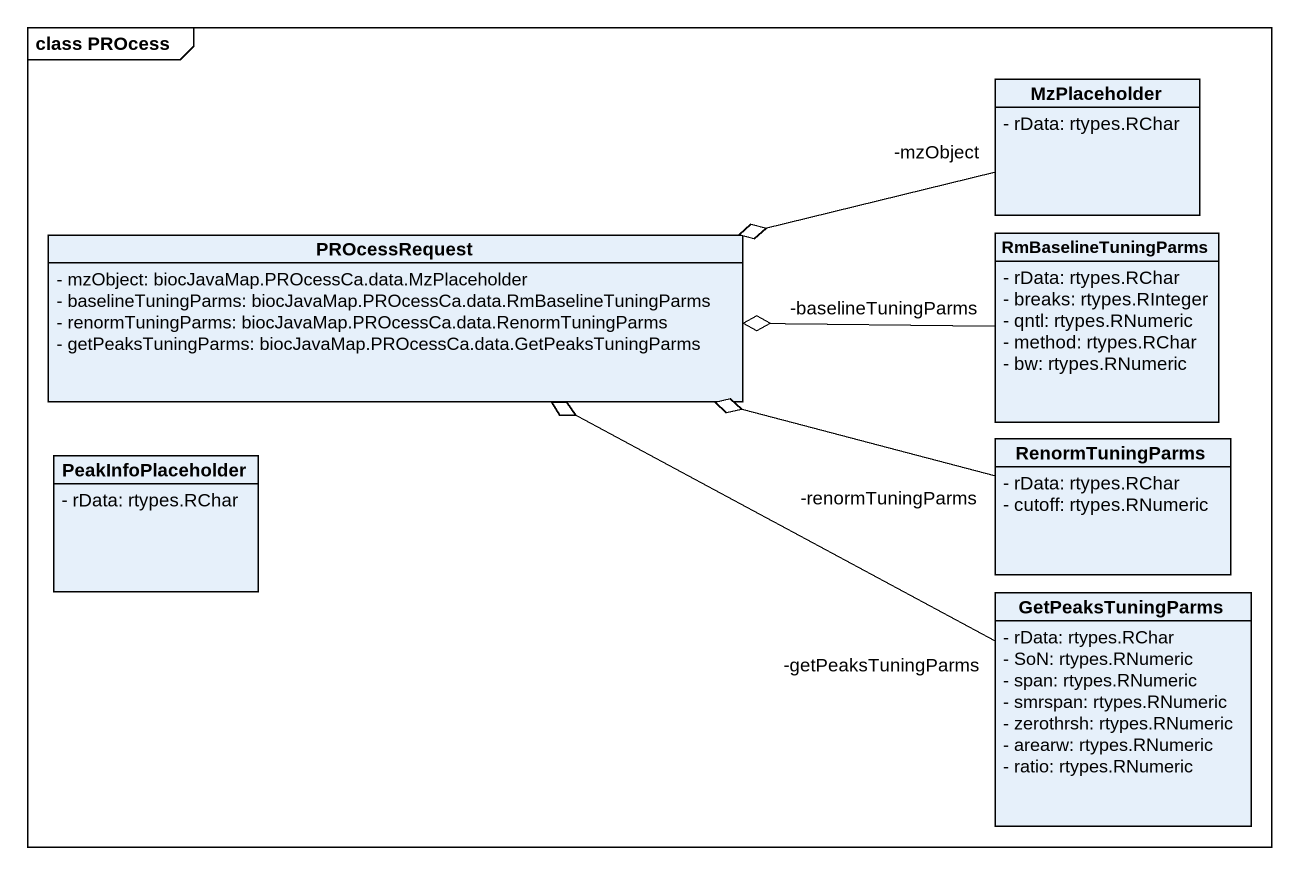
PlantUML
@startuml
mainframe class PROcess
hide circle
hide empty members
skinparam classAttributeIconSize 0
class MzPlaceholder {
  - rData: rtypes.RChar
}
class PROcessRequest {
  - mzObject: biocJavaMap.PROcessCa.data.MzPlaceholder
  - baselineTuningParms: biocJavaMap.PROcessCa.data.RmBaselineTuningParms
  - renormTuningParms: biocJavaMap.PROcessCa.data.RenormTuningParms
  - getPeaksTuningParms: biocJavaMap.PROcessCa.data.GetPeaksTuningParms
}
class RmBaselineTuningParms {
  - rData: rtypes.RChar
  - breaks: rtypes.RInteger
  - qntl: rtypes.RNumeric
  - method: rtypes.RChar
  - bw: rtypes.RNumeric
}
class RenormTuningParms {
  - rData: rtypes.RChar
  - cutoff: rtypes.RNumeric
}
class PeakInfoPlaceholder {
  - rData: rtypes.RChar
}
class GetPeaksTuningParms {
  - rData: rtypes.RChar
  - SoN: rtypes.RNumeric
  - span: rtypes.RNumeric
  - smrspan: rtypes.RNumeric
  - zerothrsh: rtypes.RNumeric
  - arearw: rtypes.RNumeric
  - ratio: rtypes.RNumeric
}
PROcessRequest o-right- "-mzObject" MzPlaceholder
PROcessRequest o-right- "-baselineTuningParms" RmBaselineTuningParms
PROcessRequest o-right- "-renormTuningParms" RenormTuningParms
PROcessRequest o-right- "-getPeaksTuningParms" GetPeaksTuningParms
@enduml
